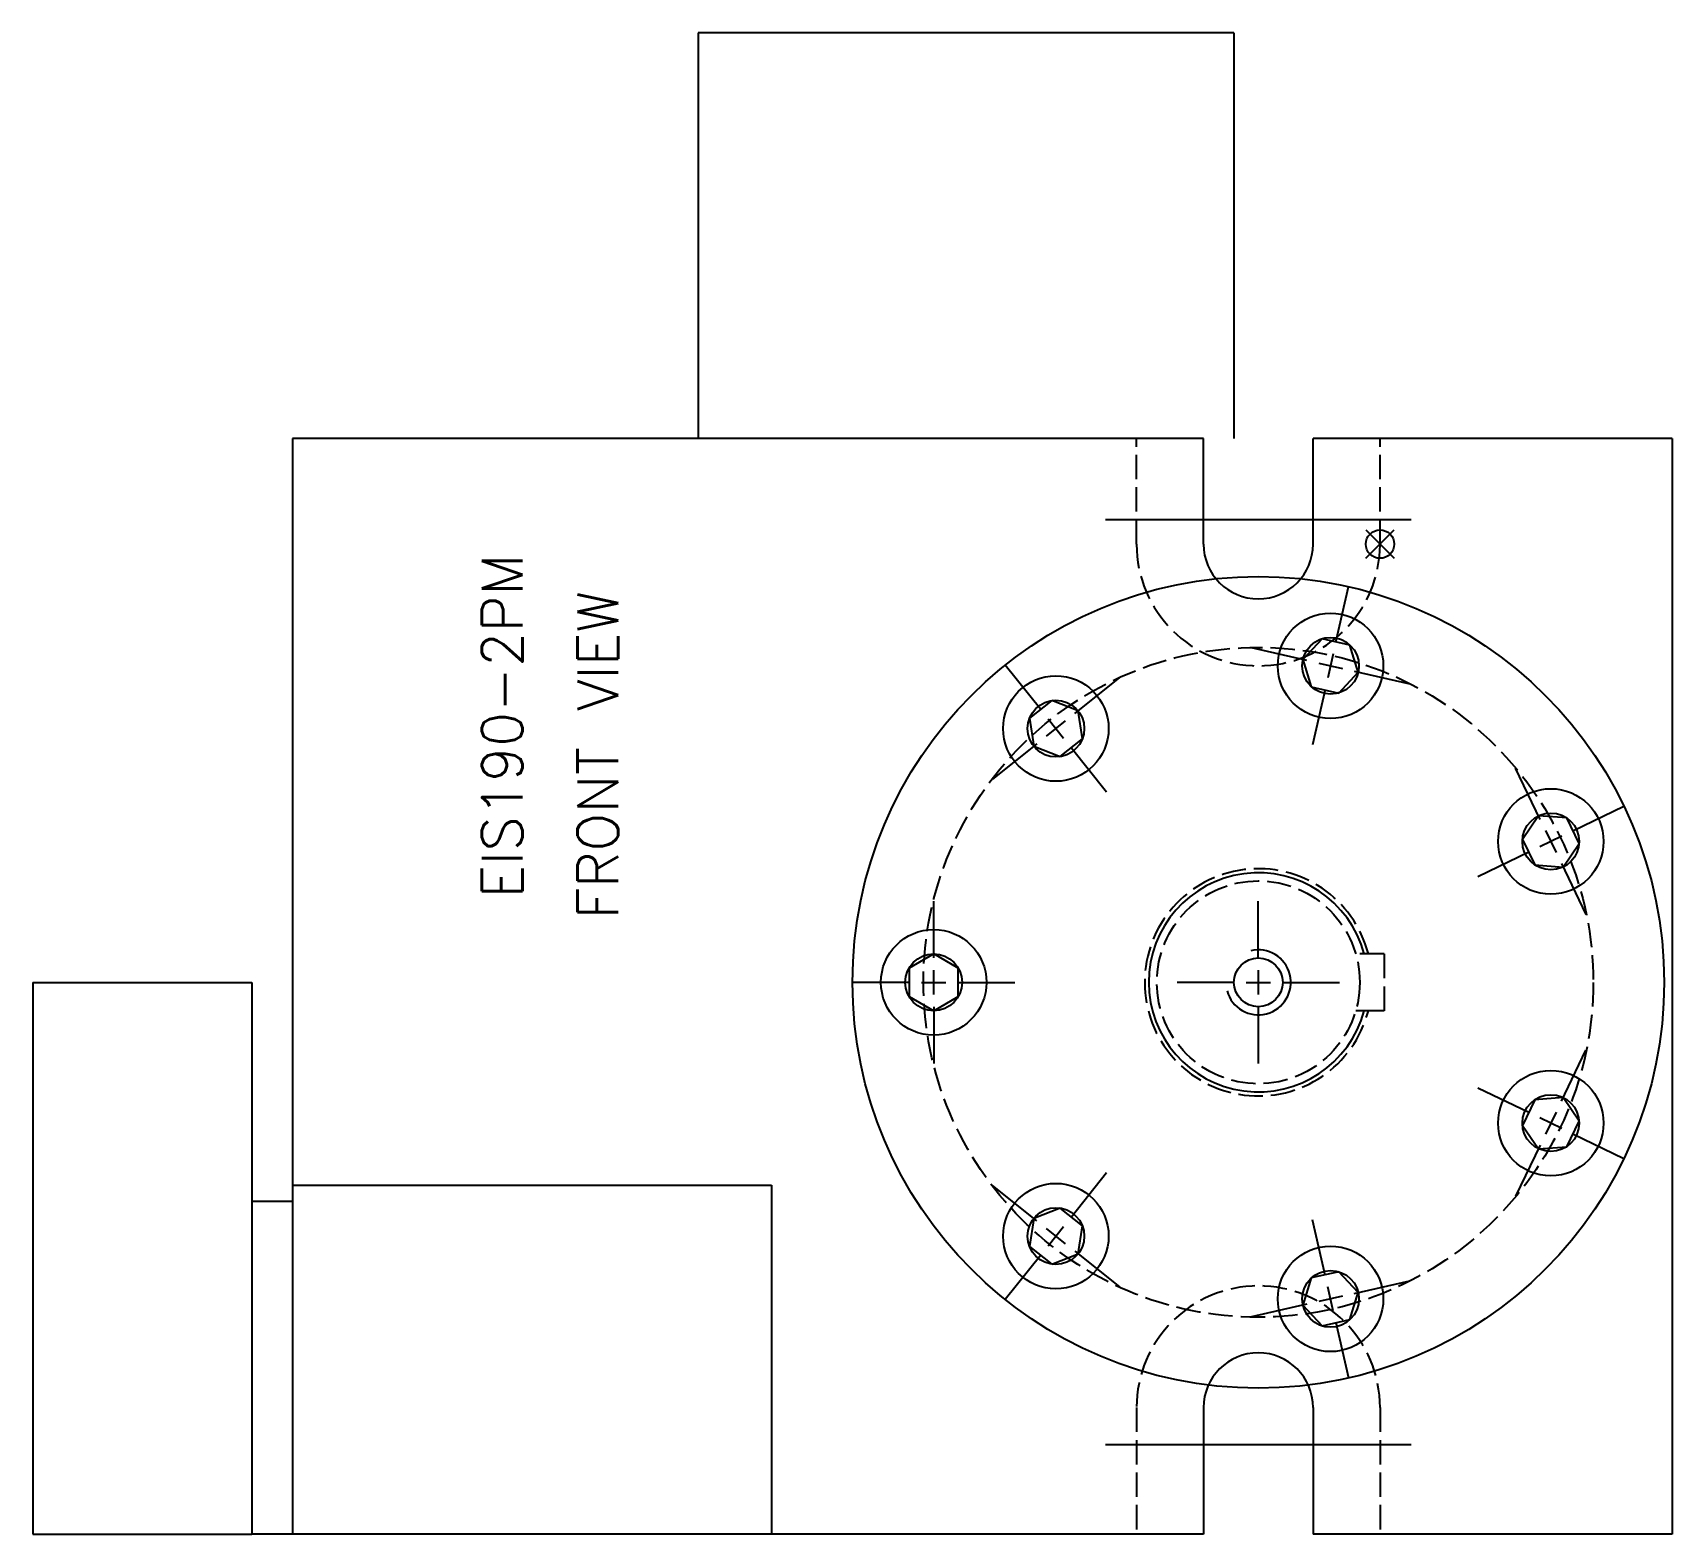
# Model space of a CAD drawing. Extents: x -296 to -94, y 333 to 518.
import ezdxf

# ---------------------------------------------------------------- set-up
doc = ezdxf.new("R2010")
doc.units = 0
doc.header["$MEASUREMENT"] = 0
doc.linetypes.add('DASHED', pattern=[4, 3, -1])
doc.layers.get('0').update_dxf_attribs({"linetype": 'CONTINUOUS'})
doc.layers.add('$PARTREF_BOM', color=7, linetype='CONTINUOUS')
doc.styles.get("Standard").update_dxf_attribs({"font": 'txt.shx', "bigfont": 'chineset.shx'})

# ---------------------------------------------------------------- blocks, each defined once
blk = doc.blocks.new('PARTREF')
at = {"layer": '$PARTREF_BOM', "color": 2}
for p, q in [((-1.75, -1.75), (1.75, 1.75)), ((-1.75, 1.75), (1.75, -1.75))]:
    blk.add_line(p, q, dxfattribs=at)
blk.add_circle((0, 0), 1.75, dxfattribs=at)
at = {"layer": '$PARTREF_BOM', "color": 2, "flags": 1}
for tag, p in [('TAG5', (-16.09, -4.95)), ('TAG10', (-5.65, -5)), ('TAG15', (5.59, -4.74)), ('TAG4', (-16.09, -8.95)), ('TAG9', (-5.65, -9)), ('TAG14', (5.59, -8.74)), ('TAG3', (-16.09, -12.95)), ('TAG8', (-5.65, -13)), ('TAG13', (5.59, -12.74)), ('TAG2', (-16.09, -16.95)), ('TAG7', (-5.65, -17)), ('TAG12', (5.59, -16.74)), ('TAG1', (-16.09, -20.95)), ('TAG6', (-5.65, -21)), ('TAG11', (5.59, -20.74))]:
    blk.add_attdef(tag, p, '', height=2.5, dxfattribs=at)

msp = doc.modelspace()

# ---------------------------------------------------------------- linework, layer by layer
at = {"color": 7, "linetype": 'CONTINUOUS'}
for p, q in [((-213.57, 518.36), (-213.57, 468.36)), ((-147.57, 518.36), (-213.57, 518.36)), ((-147.57, 518.36), (-147.57, 468.36)), ((-263.57, 468.36), (-263.57, 333.36)), ((-151.32, 468.36), (-263.57, 468.36)), ((-151.32, 455.36), (-151.32, 468.36)), ((-137.82, 455.36), (-137.82, 468.36)), ((-93.57, 468.36), (-137.82, 468.36)), ((-93.57, 468.36), (-93.57, 333.36)), ((-125.74, 458.36), (-163.41, 458.36)), ((-135, 443.28), (-133.45, 450.11)), ((-138.6, 441.03), (-145.42, 442.58)), ((-136.7, 443.7), (-139.08, 441.14)), ((-133.29, 442.92), (-136.7, 443.7)), ((-132.26, 439.58), (-133.29, 442.92)), ((-171.38, 434.98), (-175.75, 440.45)), ((-139.08, 441.14), (-138.05, 437.79)), ((-137.13, 440.69), (-134.21, 440.02)), ((-135.34, 441.82), (-136.01, 438.9)), ((-167.17, 434.5), (-161.69, 438.87)), ((-134.64, 437.01), (-132.26, 439.58)), ((-132.75, 439.69), (-125.92, 438.13)), ((-138.05, 437.79), (-134.64, 437.01)), ((-136.34, 437.43), (-137.9, 430.61)), ((-170.03, 436.09), (-172.77, 433.91)), ((-166.78, 434.82), (-170.03, 436.09)), ((-166.25, 431.35), (-166.78, 434.82)), ((-172.77, 433.91), (-172.25, 430.45)), ((-170.69, 431.7), (-168.34, 433.57)), ((-170.45, 433.81), (-168.58, 431.46)), ((-171.86, 430.76), (-177.33, 426.4)), ((-172.25, 430.45), (-168.99, 429.17)), ((-168.99, 429.17), (-166.25, 431.35)), ((-167.64, 430.29), (-163.28, 424.82)), ((-109.84, 421.42), (-112.87, 427.73)), ((-105.83, 420.02), (-99.52, 423.05)), ((-110.05, 421.87), (-112.02, 418.98)), ((-106.56, 421.61), (-110.05, 421.87)), ((-105.04, 418.45), (-106.56, 421.61)), ((-112.02, 418.98), (-110.51, 415.82)), ((-107.18, 419.37), (-109.89, 418.06)), ((-109.19, 420.07), (-107.88, 417.36)), ((-107.02, 415.56), (-105.04, 418.45)), ((-111.24, 417.41), (-117.54, 414.38)), ((-110.51, 415.82), (-107.02, 415.56)), ((-107.23, 416.01), (-104.2, 409.71)), ((-184.57, 404.36), (-184.57, 411.36)), ((-144.57, 404.36), (-144.57, 411.36)), ((-184.57, 404.86), (-187.6, 403.11)), ((-181.54, 403.11), (-184.57, 404.86)), ((-187.6, 403.11), (-187.6, 399.61)), ((-184.57, 399.86), (-184.57, 402.86)), ((-181.54, 399.61), (-181.54, 403.11)), ((-144.57, 402.86), (-144.57, 399.86)), ((-295.57, 401.36), (-268.57, 401.36)), ((-295.57, 401.36), (-295.57, 333.36)), ((-268.57, 401.36), (-268.57, 333.36)), ((-187.57, 401.36), (-194.57, 401.36)), ((-186.07, 401.36), (-183.07, 401.36)), ((-181.57, 401.36), (-174.57, 401.36)), ((-147.57, 401.36), (-154.57, 401.36)), ((-146.07, 401.36), (-143.07, 401.36)), ((-141.57, 401.36), (-134.57, 401.36)), ((-187.6, 399.61), (-184.57, 397.86)), ((-184.57, 397.86), (-181.54, 399.61)), ((-184.57, 398.36), (-184.57, 391.36)), ((-144.57, 398.36), (-144.57, 391.36)), ((-129.07, 397.86), (-132.57, 397.86)), ((-107.23, 386.71), (-104.2, 393.01)), ((-111.24, 385.31), (-117.54, 388.34)), ((-110.51, 386.9), (-112.02, 383.74)), ((-107.02, 387.16), (-110.51, 386.9)), ((-105.04, 384.27), (-107.02, 387.16)), ((-107.18, 383.35), (-109.89, 384.66)), ((-107.88, 385.36), (-109.19, 382.65)), ((-106.56, 381.11), (-105.04, 384.27)), ((-112.02, 383.74), (-110.05, 380.85)), ((-105.83, 382.7), (-99.52, 379.67)), ((-109.84, 381.3), (-112.87, 375)), ((-110.05, 380.85), (-106.56, 381.11)), ((-167.64, 372.43), (-163.28, 377.91)), ((-263.57, 376.36), (-204.57, 376.36)), ((-204.57, 376.36), (-204.57, 333.36)), ((-171.86, 371.96), (-177.33, 376.32)), ((-263.57, 374.36), (-268.57, 374.36)), ((-172.25, 372.27), (-172.77, 368.81)), ((-168.99, 373.55), (-172.25, 372.27)), ((-166.25, 371.37), (-168.99, 373.55)), ((-136.34, 365.29), (-137.9, 372.11)), ((-168.34, 369.15), (-170.69, 371.02)), ((-170.45, 368.91), (-168.58, 371.26)), ((-166.78, 367.9), (-166.25, 371.37)), ((-171.38, 367.74), (-175.75, 362.27)), ((-172.77, 368.81), (-170.03, 366.63)), ((-170.03, 366.63), (-166.78, 367.9)), ((-167.17, 368.22), (-161.69, 363.85)), ((-134.64, 365.71), (-138.05, 364.93)), ((-132.26, 363.14), (-134.64, 365.71)), ((-138.05, 364.93), (-139.08, 361.58)), ((-135.34, 360.9), (-136.01, 363.83)), ((-132.75, 363.03), (-125.92, 364.59)), ((-138.6, 361.7), (-145.42, 360.14)), ((-139.08, 361.58), (-136.7, 359.02)), ((-134.21, 362.7), (-137.13, 362.03)), ((-133.29, 359.8), (-132.26, 363.14)), ((-136.7, 359.02), (-133.29, 359.8)), ((-135, 359.44), (-133.45, 352.61)), ((-151.32, 348.96), (-151.32, 333.36)), ((-137.82, 348.96), (-137.82, 333.36)), ((-125.74, 344.36), (-163.41, 344.36)), ((-295.57, 333.36), (-268.57, 333.36)), ((-151.32, 333.36), (-268.57, 333.36)), ((-93.57, 333.36), (-137.82, 333.36))]:
    msp.add_line(p, q, dxfattribs=at)
at = {"color": 3, "linetype": 'DASHED'}
for p, q in [((-159.57, 455.36), (-159.57, 468.36)), ((-129.57, 455.36), (-129.57, 468.36)), ((-129.07, 404.86), (-132.57, 404.86)), ((-129.07, 404.86), (-129.07, 397.86)), ((-159.57, 348.96), (-159.57, 333.36)), ((-129.57, 348.96), (-129.57, 333.36))]:
    msp.add_line(p, q, dxfattribs=at)
at = {"color": 7, "linetype": 'CONTINUOUS'}
for centre, radius in [((-144.57, 401.36), 50), ((-135.67, 440.36), 6.5), ((-135.67, 440.36), 3.5), ((-169.51, 432.63), 6.5), ((-169.51, 432.63), 3.5), ((-108.53, 418.72), 6.5), ((-108.53, 418.72), 3.5), ((-184.57, 401.36), 6.5), ((-184.57, 401.36), 3.5), ((-144.57, 401.36), 3), ((-108.53, 384.01), 6.5), ((-108.53, 384.01), 3.5), ((-169.51, 370.09), 6.5), ((-169.51, 370.09), 3.5), ((-135.67, 362.36), 6.5), ((-135.67, 362.36), 3.5)]:
    msp.add_circle(centre, radius, dxfattribs=at)
at = {"color": 3, "linetype": 'DASHED'}
for radius in [41.27, 12.5]:
    msp.add_circle((-144.57, 401.36), radius, dxfattribs=at)
for centre, radius, start, end in [((-144.57, 455.36), 15, 180, 360), ((-144.57, 401.36), 14, 14.4775, 345.5225), ((-144.57, 348.96), 15, 360, 180)]:
    msp.add_arc(centre, radius, start, end, dxfattribs=at)
at = {"color": 7, "linetype": 'CONTINUOUS'}
for centre, radius, start, end in [((-144.57, 455.36), 6.75, 180, 0), ((-144.57, 401.36), 13.5, 15.0261, 344.9739), ((-144.57, 401.36), 4, 195.2837, 103.5126), ((-144.57, 348.96), 6.75, 0, 180)]:
    msp.add_arc(centre, radius, start, end, dxfattribs=at)

# ---------------------------------------------------------------- block references
at = {"color": 7}
msp.add_blockref('PARTREF', (-129.57, 455.36), dxfattribs=at)

# ---------------------------------------------------------------- texts
at = {"color": 7, "linetype": 'CONTINUOUS'}
for s, p in [('EIS190-2PM', (-235.24, 411.73)), ('FRONT VIEW', (-223.46, 409.14))]:
    msp.add_text(s, height=5, rotation=90, dxfattribs=at).set_placement(p)

doc.saveas('drawing.dxf')
